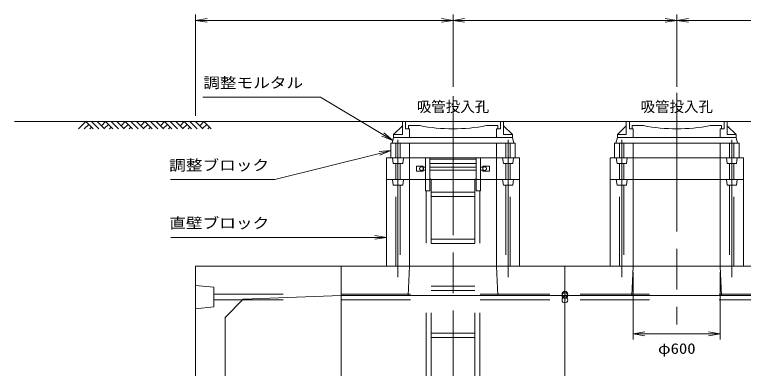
# Model space of a CAD drawing. Units: millimetres at full size. Extents: x 37600 to 71200, y 27760 to 51520.
# Drawn here: x 57145 to 62178, y 45064 to 47510 of the extents above; entities that cross this region are included whole.
import ezdxf
from ezdxf.enums import TextEntityAlignment as Align

# ---------------------------------------------------------------- set-up
doc = ezdxf.new("R2010")
doc.units = ezdxf.units.MM
doc.header["$LTSCALE"] = 80.0044
doc.header["$PDMODE"] = 32
doc.header["$PDSIZE"] = 40
doc.linetypes.add('CHAIN', pattern=[18.5, 12, -1.5, 3.5, -1.5])
doc.linetypes.add('DASHED_SPACED', pattern=[12, 6, -6])
for name, color, linetype, lineweight in [('0_2', 4, 'Continuous', 13), ('FRP', 4, 'DASHED_SPACED', 13), ('寸法', 6, 'Continuous', 13), ('文字', 2, 'Continuous', 13), ('ﾊｯﾁﾝｸﾞ', 4, 'Continuous', 9)]:
    doc.layers.add(name, color=color, linetype=linetype, lineweight=lineweight)
doc.styles.add('ＭＳ ゴシック', font='')
doc.styles.get('ＭＳ ゴシック').set_extended_font_data('MS Gothic')

# ---------------------------------------------------------------- blocks, each defined once
blk = doc.blocks.new('open_arrow')
at = {"color": 0, "linetype": 'Continuous', "lineweight": -2}
blk.add_lwpolyline([(7.5, 1.25), (0, 0), (7.5, -1.25)], dxfattribs=at)

msp = doc.modelspace()

# ---------------------------------------------------------------- linework, layer by layer
at = {"layer": '0_2', "color": 2, "linetype": 'CHAIN'}
for p, q in [((61717.5, 46970), (61717.5, 45367)), ((60172.5, 46945), (60172.5, 42342.51)), ((59792.5, 46645), (59792.5, 45695)), ((60552.5, 46645), (60552.5, 45695)), ((61337.5, 46645), (61337.5, 45695)), ((62097.5, 46645), (62097.5, 45695))]:
    msp.add_line(p, q, dxfattribs=at)
at = {"layer": '0_2'}
for p, q in [((65645, 46770), (57145, 46770)), ((59823.5, 46770), (60521.5, 46770)), ((59823.5, 46680), (59823.5, 46770)), ((59845.5, 46720), (59845.5, 46770)), ((60499.5, 46720), (60499.5, 46770)), ((60521.5, 46680), (60521.5, 46770)), ((61368.5, 46770), (62066.5, 46770)), ((61368.5, 46680), (61368.5, 46770)), ((61390.5, 46720), (61390.5, 46770)), ((62044.5, 46720), (62044.5, 46770)), ((62066.5, 46680), (62066.5, 46770)), ((59762.5, 46680), (59823.5, 46741)), ((59845.5, 46720), (59872.5, 46720)), ((59864, 46742), (59942.5, 46742)), ((59864, 46720), (59864, 46742)), ((59872.5, 46660), (59872.5, 46720)), ((60402.5, 46742), (60481, 46742)), ((60472.5, 46720), (60499.5, 46720)), ((60472.5, 46660), (60472.5, 46720)), ((60481, 46720), (60481, 46742)), ((60521.5, 46741), (60582.5, 46680)), ((61307.5, 46680), (61368.5, 46741)), ((61390.5, 46720), (61417.5, 46720)), ((61409, 46742), (61487.5, 46742)), ((61409, 46720), (61409, 46742)), ((61417.5, 46660), (61417.5, 46720)), ((61947.5, 46742), (62026, 46742)), ((62017.5, 46720), (62044.5, 46720)), ((62017.5, 46660), (62017.5, 46720)), ((62026, 46720), (62026, 46742)), ((62066.5, 46741), (62127.5, 46680)), ((59762.5, 46660), (59762.5, 46680)), ((59762.5, 46680), (59823.5, 46680)), ((59762.5, 46660), (60582.5, 46660)), ((60582.5, 46680), (60521.5, 46680)), ((60582.5, 46660), (60582.5, 46680)), ((61307.5, 46660), (61307.5, 46680)), ((61307.5, 46680), (61368.5, 46680)), ((61307.5, 46660), (62127.5, 46660)), ((62127.5, 46680), (62066.5, 46680)), ((62127.5, 46660), (62127.5, 46680)), ((59762.5, 46620), (60582.5, 46620)), ((61307.5, 46620), (62127.5, 46620))]:
    msp.add_line(p, q, dxfattribs=at)
at = {"layer": '0_2', "linetype": 'DASHED_SPACED'}
for p, q in [((58520, 45577), (59400, 45577)), ((59400, 45577), (60945, 45577)), ((62490, 45577), (60945, 45577)), ((58520, 45537), (59400, 45537)), ((59400, 45537), (60945, 45537)), ((62490, 45537), (60945, 45537))]:
    msp.add_line(p, q, dxfattribs=at)
at = {"layer": '0_2', "color": 3}
for p in [(59400, 45567), (62490, 45567)]:
    msp.add_line(p, (60945, 45567), dxfattribs=at)
at = {"layer": '0_2'}
for points in [[(59762.5, 46660), (60582.5, 46660), (60592.5, 46620), (59752.5, 46620)], [(61307.5, 46660), (62127.5, 46660), (62137.5, 46620), (61297.5, 46620)]]:
    msp.add_lwpolyline(points, close=True, dxfattribs=at)
at = {"layer": '0_2', "color": 3}
for points in [[(59742.5, 46520), (60602.5, 46520), (60602.5, 46620), (59742.5, 46620)], [(59872.5, 46370), (60472.5, 46370), (60472.5, 46620), (59872.5, 46620)], [(59872.5, 46520), (60472.5, 46520), (60472.5, 46620), (59872.5, 46620)], [(61287.5, 46520), (62147.5, 46520), (62147.5, 46620), (61287.5, 46620)], [(61417.5, 46370), (62017.5, 46370), (62017.5, 46620), (61417.5, 46620)], [(61417.5, 46520), (62017.5, 46520), (62017.5, 46620), (61417.5, 46620)], [(59712.5, 46370), (60632.5, 46370), (60632.5, 46520), (59712.5, 46520)], [(61257.5, 46370), (62177.5, 46370), (62177.5, 46520), (61257.5, 46520)], [(59712.5, 45770), (60632.5, 45770), (60632.5, 46370), (59712.5, 46370)], [(59872.5, 45770), (60472.5, 45770), (60472.5, 46370), (59872.5, 46370)], [(61257.5, 45770), (62177.5, 45770), (62177.5, 46370), (61257.5, 46370)], [(61417.5, 45770), (62017.5, 45770), (62017.5, 46370), (61417.5, 46370)], [(59400, 45770), (58395, 45770), (58395, 43314), (59400, 43314)], [(59400, 43314), (60945, 43314), (60945, 45770), (59400, 45770)], [(59862.5, 45567), (60482.5, 45567), (60472.5, 45770), (59872.5, 45770)], [(62490, 43314), (60945, 43314), (60945, 45770), (62490, 45770)], [(61407.5, 45567), (62027.5, 45567), (62017.5, 45770), (61417.5, 45770)], [(61407.5, 45567), (62027.5, 45567), (62017.5, 45770), (61417.5, 45770)]]:
    msp.add_lwpolyline(points, close=True, dxfattribs=at)
at = {"layer": '0_2', "linetype": 'DASHED_SPACED'}
for points in [[(59807.5, 46520), (59777.5, 46520), (59777.5, 46620), (59807.5, 46620)], [(60537.5, 46520), (60567.5, 46520), (60567.5, 46620), (60537.5, 46620)], [(61352.5, 46520), (61322.5, 46520), (61322.5, 46620), (61352.5, 46620)], [(62082.5, 46520), (62112.5, 46520), (62112.5, 46620), (62082.5, 46620)], [(59825, 46480), (59760, 46480), (59755, 46520), (59830, 46520)], [(60520, 46480), (60585, 46480), (60590, 46520), (60515, 46520)], [(61370, 46480), (61305, 46480), (61300, 46520), (61375, 46520)], [(62065, 46480), (62130, 46480), (62135, 46520), (62060, 46520)], [(59807.5, 46370), (59777.5, 46370), (59777.5, 46480), (59807.5, 46480)], [(60537.5, 46370), (60567.5, 46370), (60567.5, 46480), (60537.5, 46480)], [(61352.5, 46370), (61322.5, 46370), (61322.5, 46480), (61352.5, 46480)], [(62082.5, 46370), (62112.5, 46370), (62112.5, 46480), (62082.5, 46480)], [(59825, 46330), (59760, 46330), (59755, 46370), (59830, 46370)], [(60520, 46330), (60585, 46330), (60590, 46370), (60515, 46370)], [(61370, 46330), (61305, 46330), (61300, 46370), (61375, 46370)], [(62065, 46330), (62130, 46330), (62135, 46370), (62060, 46370)], [(59807.5, 45770), (59777.5, 45770), (59777.5, 46330), (59807.5, 46330)], [(60537.5, 45770), (60567.5, 45770), (60567.5, 46330), (60537.5, 46330)], [(61352.5, 45770), (61322.5, 45770), (61322.5, 46330), (61352.5, 46330)], [(62082.5, 45770), (62112.5, 45770), (62112.5, 46330), (62082.5, 46330)], [(58395, 45477), (58520, 45489.5), (58520, 45624.5), (58395, 45637)]]:
    msp.add_lwpolyline(points, close=True, dxfattribs=at)
at = {"layer": '0_2', "color": 3}
for points in [[(59872.5, 46620), (60472.5, 46620), (59872.5, 46620)], [(61417.5, 46620), (62017.5, 46620), (61417.5, 46620)], [(59400, 45567), (58723, 45542), (58598, 45417), (58598, 43667), (58723, 43542), (59400, 43517)]]:
    msp.add_lwpolyline(points, dxfattribs=at)
at = {"layer": '0_2'}
for centre in [(60172.5, 47933.27), (61717.5, 47933.27)]:
    msp.add_arc(centre, 1213.27, 259.07231, 280.92769, dxfattribs=at)
for p in [(60945, 45577), (60945, 45537)]:
    msp.add_point(p, dxfattribs=at)
at = {"layer": '0_2', "color": 3}
msp.add_point((60945, 45567), dxfattribs=at)
at = {"layer": 'FRP'}
for p, q in [((59981.86, 46292.55), (59981.86, 46520)), ((59981.86, 46520), (60011.86, 46520)), ((60011.86, 46292.55), (60011.86, 46520)), ((60011.86, 46510), (60333.14, 46510)), ((60333.14, 46292.55), (60333.14, 46520)), ((60333.14, 46520), (60363.14, 46520)), ((60363.14, 46292.55), (60363.14, 46520)), ((59919.5, 46461.5), (59964.3, 46461.5)), ((59919.5, 46428.5), (59919.5, 46461.5)), ((59964.3, 46461.5), (59968.5, 46456)), ((59968.5, 46456), (59981.86, 46456)), ((60011.86, 46480), (60333.14, 46480)), ((60011.86, 46456), (60333.14, 46456)), ((60363.14, 46456), (60376.5, 46456)), ((60376.5, 46456), (60380.7, 46461.5)), ((60380.7, 46461.5), (60425.5, 46461.5)), ((60425.5, 46428.5), (60425.5, 46461.5)), ((60425.5, 46428.5), (60425.5, 46461.5)), ((59919.5, 46428.5), (59963.79, 46428.5)), ((59963.79, 46428.5), (59968.5, 46434)), ((59968.5, 46434), (59981.86, 46434)), ((60011.86, 46434), (60333.14, 46434)), ((60363.14, 46434), (60376.5, 46434)), ((60376.5, 46434), (60381.2, 46428.5)), ((60381.2, 46428.5), (60425.5, 46428.5)), ((60011.86, 46372.55), (60022.5, 46372.55)), ((60022.5, 43049), (60022.5, 46372.55)), ((60322.5, 43049), (60322.5, 46372.55)), ((60322.5, 46372.55), (60333.14, 46372.55)), ((59981.86, 46292.55), (60011.86, 46292.55)), ((59987.5, 43049), (59987.5, 46292.55)), ((60022.5, 46282), (60322.5, 46282)), ((60022.5, 46252), (60322.5, 46252)), ((60333.14, 46292.55), (60363.14, 46292.55)), ((60357.5, 43049), (60357.5, 46292.55)), ((60022.5, 45957), (60322.5, 45957)), ((60022.5, 45927), (60322.5, 45927)), ((60022.5, 45632), (60322.5, 45632)), ((60022.5, 45602), (60322.5, 45602)), ((60022.5, 45307), (60322.5, 45307)), ((60022.5, 45277), (60322.5, 45277))]:
    msp.add_line(p, q, dxfattribs=at)
for centre in [(59954.68, 46445), (60390.32, 46445)]:
    msp.add_circle(centre, 13, dxfattribs=at)
at = {"layer": '寸法'}
for p, q in [((58395, 46810), (58395, 47510)), ((60172.5, 47010), (60172.5, 47510)), ((60172.5, 47010), (60172.5, 47510)), ((61717.5, 47010), (61717.5, 47510)), ((61717.5, 47010), (61717.5, 47510)), ((58395, 47470), (60172.5, 47470)), ((60172.5, 47470), (61717.5, 47470)), ((63495, 47470), (61717.5, 47470)), ((61417.5, 45730), (61417.5, 45263.47)), ((62017.5, 45730), (62017.5, 45263.47)), ((61417.5, 45303.47), (62017.5, 45303.47))]:
    msp.add_line(p, q, dxfattribs=at)
for points in [[(59757.5, 46640), (59688.9, 46681.16), (59257.5, 46940), (58444.17, 46940)], [(59742.5, 46570), (59664.89, 46550.6), (58942.5, 46370), (58222.5, 46370)], [(59712.5, 45970), (59632.5, 45970), (58943.17, 45970), (58223.17, 45970)]]:
    msp.add_lwpolyline(points, dxfattribs=at)
at = {"layer": 'ﾊｯﾁﾝｸﾞ'}
for p, q in [((57587.35, 46720), (57637.35, 46770)), ((57637.35, 46770), (57687.35, 46720)), ((57676.24, 46770), (57726.24, 46720)), ((57715.13, 46770), (57765.13, 46720)), ((57744.18, 46740.95), (57773.24, 46770)), ((57773.24, 46770), (57823.24, 46720)), ((57812.13, 46770), (57862.13, 46720)), ((57851.02, 46770), (57901.02, 46720)), ((57880.07, 46740.95), (57909.12, 46770)), ((57909.12, 46770), (57959.12, 46720)), ((57948.01, 46770), (57998.01, 46720)), ((57986.9, 46770), (58036.9, 46720)), ((58015.95, 46740.95), (58045, 46770)), ((58045, 46770), (58095, 46720)), ((58083.89, 46770), (58133.89, 46720)), ((58122.78, 46770), (58172.78, 46720)), ((58151.83, 46740.95), (58180.88, 46770)), ((58180.88, 46770), (58230.88, 46720)), ((58219.77, 46770), (58269.77, 46720)), ((58258.66, 46770), (58308.66, 46720)), ((58287.71, 46740.95), (58316.76, 46770)), ((58316.76, 46770), (58366.76, 46720)), ((58355.65, 46770), (58405.65, 46720)), ((58394.54, 46770), (58444.54, 46720)), ((58423.59, 46740.95), (58452.65, 46770)), ((58452.65, 46770), (58502.65, 46720)), ((57626.24, 46720), (57656.8, 46750.56)), ((57665.13, 46720), (57676.24, 46731.11)), ((57763.63, 46721.5), (57792.68, 46750.56)), ((57801.02, 46720), (57812.13, 46731.11)), ((57899.51, 46721.5), (57928.56, 46750.56)), ((57936.9, 46720), (57948.01, 46731.11)), ((58035.39, 46721.5), (58064.44, 46750.56)), ((58072.78, 46720), (58083.89, 46731.11)), ((58171.28, 46721.5), (58200.33, 46750.56)), ((58208.66, 46720), (58219.77, 46731.11)), ((58307.16, 46721.5), (58336.21, 46750.56)), ((58344.54, 46720), (58355.65, 46731.11)), ((58443.04, 46721.5), (58472.09, 46750.56)), ((58480.43, 46720), (58491.54, 46731.11))]:
    msp.add_line(p, q, dxfattribs=at)

# ---------------------------------------------------------------- block references
at = {"layer": '寸法', "xscale": 10.7, "yscale": 10.7}
for p in [(58395, 47470), (60172.5, 47470), (61717.5, 47470), (61417.5, 45303.47)]:
    msp.add_blockref('open_arrow', p, dxfattribs=at)
for p, rotation in [((60172.5, 47470), 180), ((61717.5, 47470), 180), ((59757.5, 46640), 149), ((59742.5, 46570), 194), ((59712.5, 45970), 180), ((62017.5, 45303.47), 180)]:
    msp.add_blockref('open_arrow', p, dxfattribs=dict(at, rotation=rotation))

# ---------------------------------------------------------------- texts
at = {"layer": '寸法', "style": 'ＭＳ ゴシック', "width": 1.15}
for s, p in [('調整モルタル', (59137.5, 46980)), ('調整ブロック', (58902.5, 46410)), ('直壁ブロック', (58903.17, 46010))]:
    msp.add_text(s, height=73.31, dxfattribs=at).set_placement(p, align=Align.BOTTOM_RIGHT)
msp.add_text('φ600', height=73.31, dxfattribs=at).set_placement((61717.5, 45201.29), align=Align.MIDDLE_CENTER)
at = {"layer": '文字', "style": 'ＭＳ ゴシック'}
for p in [(60172.5, 46910), (61717.5, 46910)]:
    msp.add_text('吸管投入孔', height=73.31, dxfattribs=at).set_placement(p, align=Align.TOP_CENTER)

doc.saveas('drawing.dxf')
